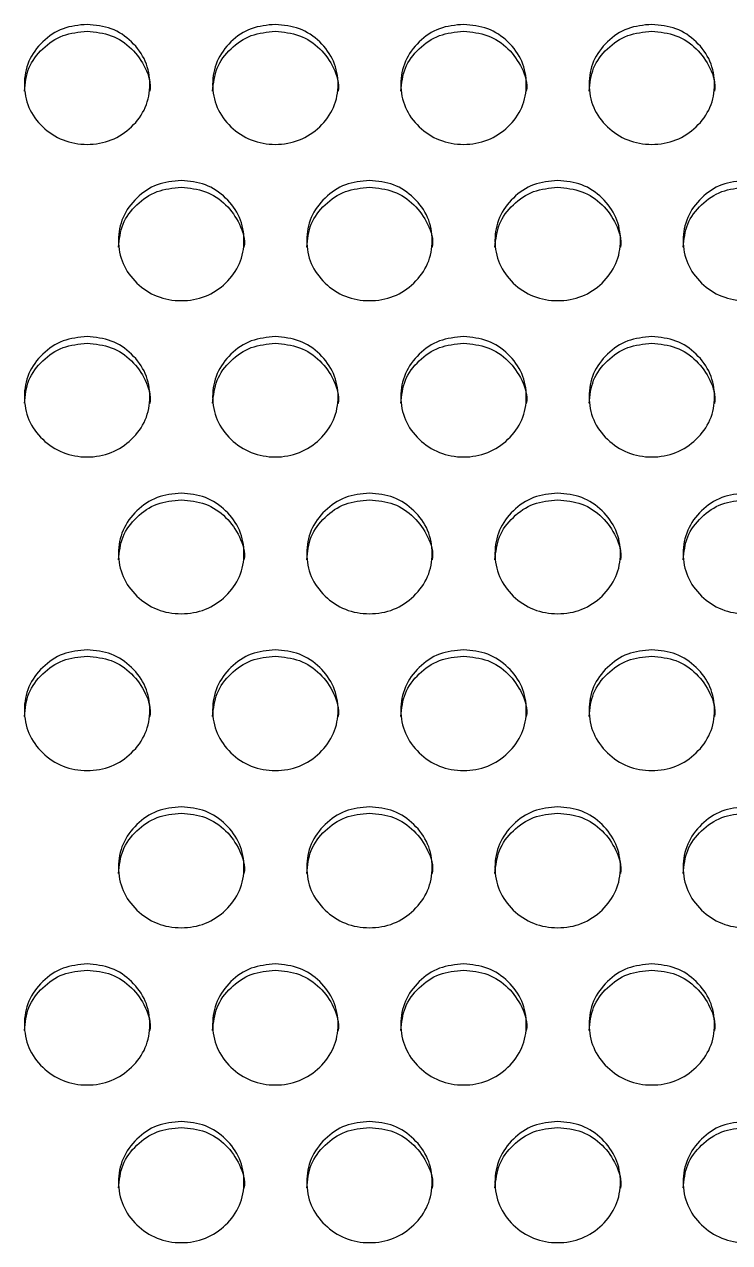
# Model space of a CAD drawing. Header units: millimetres. Extents: x 0.6 to 29.2, y 0.5 to 20.5.
# Drawn here: x 11.161 to 11.461, y 10.94 to 11.458 of the extents above; entities that cross this region are included whole.
import ezdxf

# ---------------------------------------------------------------- set-up
doc = ezdxf.new("R2010")
doc.units = ezdxf.units.MM

msp = doc.modelspace()

# ---------------------------------------------------------------- linework, layer by layer
for points, knots in [([(11.18802, 11.4582), (11.19153, 11.45786), (11.19855, 11.45717), (11.20731, 11.45111), (11.21344, 11.44278), (11.2153, 11.4327), (11.21344, 11.42262), (11.20731, 11.41423), (11.19855, 11.40836), (11.18802, 11.40657), (11.17748, 11.40836), (11.16872, 11.41423), (11.16259, 11.42262), (11.16073, 11.43269), (11.16259, 11.44278), (11.16872, 11.45111), (11.17748, 11.45719), (11.18451, 11.45787), (11.18802, 11.4582)], [0, 0, 0, 0, 0.062527, 0.124989, 0.187437, 0.249996, 0.312447, 0.375003, 0.437458, 0.500007, 0.562451, 0.625015, 0.687461, 0.75002, 0.812471, 0.875029, 0.937564, 1, 1, 1, 1]), ([(11.16135, 11.4298), (11.16171, 11.43315), (11.16243, 11.43987), (11.16877, 11.44818), (11.17747, 11.45425), (11.1845, 11.45493), (11.18802, 11.45527)], [0, 0, 0, 0, 0.249422, 0.499742, 0.750043, 1, 1, 1, 1]), ([(11.18802, 11.45527), (11.19152, 11.45492), (11.19853, 11.45423), (11.20739, 11.44817), (11.21317, 11.4399), (11.21528, 11.43305), (11.21468, 11.42976), (11.21468, 11.42976)], [0, 0, 0, 0, 0.2500891, 0.4998643, 0.749516, 0.9995555, 1, 1, 1, 1]), ([(11.26802, 11.4582), (11.27153, 11.45786), (11.27855, 11.45717), (11.28731, 11.45111), (11.29344, 11.44278), (11.2953, 11.4327), (11.29344, 11.42262), (11.28731, 11.41423), (11.27855, 11.40836), (11.26802, 11.40657), (11.25748, 11.40836), (11.24872, 11.41423), (11.24259, 11.42262), (11.24073, 11.43269), (11.24259, 11.44278), (11.24872, 11.45111), (11.25748, 11.45719), (11.26451, 11.45787), (11.26802, 11.4582)], [0, 0, 0, 0, 0.0625294, 0.124991, 0.1874379, 0.2499967, 0.3124484, 0.375004, 0.4374572, 0.5000081, 0.5624523, 0.6250162, 0.6874616, 0.7500207, 0.8124713, 0.8750288, 0.937564, 1, 1, 1, 1]), ([(11.24135, 11.4298), (11.24171, 11.43315), (11.24243, 11.43987), (11.24877, 11.44818), (11.25747, 11.45425), (11.2645, 11.45493), (11.26802, 11.45527)], [0, 0, 0, 0, 0.249422, 0.499742, 0.750043, 1, 1, 1, 1]), ([(11.26802, 11.45527), (11.27152, 11.45492), (11.27853, 11.45423), (11.28739, 11.44817), (11.29316, 11.4399), (11.29528, 11.43305), (11.29468, 11.42976), (11.29468, 11.42976)], [0, 0, 0, 0, 0.250097, 0.499871, 0.749516, 0.999555, 1, 1, 1, 1]), ([(11.34802, 11.4582), (11.35153, 11.45786), (11.35855, 11.45717), (11.36731, 11.45111), (11.37344, 11.44278), (11.3753, 11.4327), (11.37344, 11.42262), (11.36731, 11.41423), (11.35855, 11.40836), (11.34802, 11.40657), (11.33748, 11.40836), (11.32872, 11.41423), (11.32259, 11.42262), (11.32073, 11.43269), (11.32259, 11.44278), (11.32872, 11.45111), (11.33748, 11.45719), (11.34451, 11.45787), (11.34802, 11.4582)], [0, 0, 0, 0, 0.062529, 0.124991, 0.187438, 0.249996, 0.312448, 0.375002, 0.437455, 0.500009, 0.562453, 0.625015, 0.68746, 0.750019, 0.81247, 0.875027, 0.937564, 1, 1, 1, 1]), ([(11.32135, 11.4298), (11.32171, 11.43315), (11.32243, 11.43987), (11.32877, 11.44818), (11.33747, 11.45425), (11.3445, 11.45493), (11.34802, 11.45527)], [0, 0, 0, 0, 0.2494188, 0.499737, 0.7500448, 1, 1, 1, 1]), ([(11.34802, 11.45527), (11.35152, 11.45492), (11.35853, 11.45423), (11.36739, 11.44817), (11.37313, 11.4399), (11.37535, 11.43304), (11.37468, 11.42976), (11.37468, 11.42976)], [0, 0, 0, 0, 0.250097, 0.49987, 0.749514, 0.999554, 1, 1, 1, 1]), ([(11.42802, 11.4582), (11.43153, 11.45786), (11.43855, 11.45717), (11.44731, 11.45111), (11.45344, 11.44278), (11.4553, 11.4327), (11.45344, 11.42262), (11.44731, 11.41423), (11.43855, 11.40836), (11.42802, 11.40657), (11.41748, 11.40836), (11.40872, 11.41423), (11.40259, 11.42262), (11.40073, 11.43269), (11.40259, 11.44278), (11.40872, 11.45111), (11.41748, 11.45719), (11.42451, 11.45787), (11.42802, 11.4582)], [0, 0, 0, 0, 0.062527, 0.124989, 0.187436, 0.249995, 0.312446, 0.375002, 0.437455, 0.500006, 0.56245, 0.625014, 0.687459, 0.750018, 0.812469, 0.875026, 0.937562, 1, 1, 1, 1]), ([(11.40135, 11.4298), (11.40171, 11.43315), (11.40243, 11.43987), (11.40877, 11.44818), (11.41747, 11.45425), (11.4245, 11.45493), (11.42802, 11.45527)], [0, 0, 0, 0, 0.2494197, 0.4997371, 0.7500362, 1, 1, 1, 1]), ([(11.42802, 11.45527), (11.43152, 11.45492), (11.43853, 11.45423), (11.44739, 11.44817), (11.45316, 11.4399), (11.45528, 11.43305), (11.45468, 11.42976), (11.45468, 11.42976)], [0, 0, 0, 0, 0.25009, 0.499866, 0.749513, 0.999555, 1, 1, 1, 1]), ([(11.22802, 11.3918), (11.23153, 11.39145), (11.23855, 11.39076), (11.24731, 11.38469), (11.25344, 11.37635), (11.2553, 11.36625), (11.25344, 11.35615), (11.24731, 11.34775), (11.23855, 11.34187), (11.22802, 11.34008), (11.21748, 11.34187), (11.20872, 11.34775), (11.20259, 11.35616), (11.20073, 11.36624), (11.20259, 11.37635), (11.20872, 11.38469), (11.21748, 11.39078), (11.22451, 11.39146), (11.22802, 11.3918)], [0, 0, 0, 0, 0.062527, 0.124989, 0.187434, 0.249993, 0.312446, 0.375001, 0.437452, 0.500006, 0.56245, 0.625014, 0.687457, 0.750016, 0.812467, 0.875024, 0.937559, 1, 1, 1, 1]), ([(11.30802, 11.3918), (11.31153, 11.39145), (11.31855, 11.39076), (11.32731, 11.38469), (11.33344, 11.37635), (11.3353, 11.36625), (11.33344, 11.35615), (11.32731, 11.34775), (11.31855, 11.34187), (11.30802, 11.34008), (11.29748, 11.34187), (11.28872, 11.34775), (11.28259, 11.35616), (11.28073, 11.36624), (11.28259, 11.37635), (11.28872, 11.38469), (11.29748, 11.39078), (11.30451, 11.39146), (11.30802, 11.3918)], [0, 0, 0, 0, 0.062527, 0.124989, 0.187435, 0.249995, 0.312447, 0.375003, 0.437454, 0.500007, 0.562451, 0.625015, 0.687459, 0.750019, 0.812469, 0.875027, 0.937562, 1, 1, 1, 1]), ([(11.38802, 11.3918), (11.39153, 11.39145), (11.39855, 11.39076), (11.40731, 11.38469), (11.41344, 11.37635), (11.4153, 11.36625), (11.41344, 11.35615), (11.40731, 11.34775), (11.39855, 11.34187), (11.38802, 11.34008), (11.37748, 11.34187), (11.36872, 11.34775), (11.36259, 11.35616), (11.36073, 11.36624), (11.36259, 11.37635), (11.36872, 11.38469), (11.37748, 11.39078), (11.38451, 11.39146), (11.38802, 11.3918)], [0, 0, 0, 0, 0.0625294, 0.1249911, 0.1874376, 0.2499968, 0.3124487, 0.3750046, 0.4374578, 0.5000087, 0.562453, 0.6250171, 0.6874612, 0.7500207, 0.8124714, 0.8750288, 0.9375639, 1, 1, 1, 1]), ([(11.46802, 11.3918), (11.47153, 11.39145), (11.47855, 11.39076), (11.48731, 11.38469), (11.49344, 11.37635), (11.4953, 11.36625), (11.49344, 11.35615), (11.48731, 11.34775), (11.47855, 11.34187), (11.46802, 11.34008), (11.45748, 11.34187), (11.44872, 11.34775), (11.44259, 11.35616), (11.44073, 11.36624), (11.44259, 11.37635), (11.44872, 11.38469), (11.45748, 11.39078), (11.46451, 11.39146), (11.46802, 11.3918)], [0, 0, 0, 0, 0.062527, 0.124991, 0.187436, 0.249995, 0.312448, 0.375003, 0.437455, 0.500008, 0.562452, 0.625014, 0.68746, 0.750019, 0.81247, 0.875027, 0.937564, 1, 1, 1, 1]), ([(11.20135, 11.3634), (11.20171, 11.36676), (11.20243, 11.37348), (11.20877, 11.38181), (11.21747, 11.38789), (11.2245, 11.38857), (11.22802, 11.38891)], [0, 0, 0, 0, 0.249416, 0.499733, 0.750029, 1, 1, 1, 1]), ([(11.22802, 11.38891), (11.23152, 11.38856), (11.23853, 11.38787), (11.24739, 11.3818), (11.25316, 11.37352), (11.25528, 11.36665), (11.25468, 11.36336), (11.25468, 11.36336)], [0, 0, 0, 0, 0.250091, 0.499868, 0.749511, 0.999558, 1, 1, 1, 1]), ([(11.28135, 11.3634), (11.28171, 11.36676), (11.28243, 11.37348), (11.28877, 11.38181), (11.29747, 11.38789), (11.3045, 11.38857), (11.30802, 11.38891)], [0, 0, 0, 0, 0.249418, 0.499737, 0.750036, 1, 1, 1, 1]), ([(11.30802, 11.38891), (11.31152, 11.38856), (11.31853, 11.38787), (11.32739, 11.3818), (11.33313, 11.37352), (11.33535, 11.36663), (11.33468, 11.36336), (11.33468, 11.36336)], [0, 0, 0, 0, 0.2500894, 0.4998649, 0.7495115, 0.999556, 1, 1, 1, 1]), ([(11.36135, 11.3634), (11.36171, 11.36676), (11.36243, 11.37348), (11.36877, 11.38181), (11.37747, 11.38789), (11.3845, 11.38857), (11.38802, 11.38891)], [0, 0, 0, 0, 0.24942, 0.499742, 0.750043, 1, 1, 1, 1]), ([(11.38802, 11.38891), (11.39152, 11.38856), (11.39853, 11.38787), (11.40739, 11.3818), (11.41313, 11.37352), (11.41535, 11.36663), (11.41468, 11.36336), (11.41468, 11.36336)], [0, 0, 0, 0, 0.250097, 0.49987, 0.749515, 0.999556, 1, 1, 1, 1]), ([(11.44135, 11.3634), (11.44171, 11.36676), (11.44243, 11.37348), (11.44877, 11.38181), (11.45747, 11.38789), (11.4645, 11.38857), (11.46802, 11.38891)], [0, 0, 0, 0, 0.249417, 0.499737, 0.750044, 1, 1, 1, 1]), ([(11.18802, 11.32538), (11.19153, 11.32503), (11.19855, 11.32434), (11.20731, 11.31826), (11.21344, 11.30991), (11.2153, 11.29979), (11.21344, 11.28968), (11.20731, 11.28127), (11.19855, 11.27538), (11.18802, 11.27359), (11.17748, 11.27538), (11.16872, 11.28127), (11.16259, 11.28969), (11.16073, 11.29979), (11.16259, 11.30991), (11.16872, 11.31827), (11.17748, 11.32436), (11.18451, 11.32504), (11.18802, 11.32538)], [0, 0, 0, 0, 0.062527, 0.124989, 0.187437, 0.249996, 0.312447, 0.375003, 0.437458, 0.500007, 0.562451, 0.625016, 0.687461, 0.750021, 0.812471, 0.875029, 0.937564, 1, 1, 1, 1]), ([(11.26802, 11.32538), (11.27153, 11.32503), (11.27855, 11.32434), (11.28731, 11.31826), (11.29344, 11.30991), (11.2953, 11.29979), (11.29344, 11.28968), (11.28731, 11.28127), (11.27855, 11.27538), (11.26802, 11.27359), (11.25748, 11.27538), (11.24872, 11.28127), (11.24259, 11.28969), (11.24073, 11.29979), (11.24259, 11.30991), (11.24872, 11.31827), (11.25748, 11.32436), (11.26451, 11.32504), (11.26802, 11.32538)], [0, 0, 0, 0, 0.0625293, 0.124991, 0.1874377, 0.249997, 0.3124482, 0.3750042, 0.4374574, 0.5000082, 0.5624524, 0.6250166, 0.6874617, 0.7500211, 0.8124714, 0.8750288, 0.937564, 1, 1, 1, 1]), ([(11.34802, 11.32538), (11.35153, 11.32503), (11.35855, 11.32434), (11.36731, 11.31826), (11.37344, 11.30991), (11.3753, 11.29979), (11.37344, 11.28968), (11.36731, 11.28127), (11.35855, 11.27538), (11.34802, 11.27359), (11.33748, 11.27538), (11.32872, 11.28127), (11.32259, 11.28969), (11.32073, 11.29979), (11.32259, 11.30991), (11.32872, 11.31827), (11.33748, 11.32436), (11.34451, 11.32504), (11.34802, 11.32538)], [0, 0, 0, 0, 0.0625292, 0.1249908, 0.1874373, 0.2499965, 0.3124481, 0.3750026, 0.4374557, 0.5000087, 0.5624527, 0.6250149, 0.6874598, 0.7500196, 0.8124698, 0.8750271, 0.9375641, 1, 1, 1, 1]), ([(11.42802, 11.32538), (11.43153, 11.32503), (11.43855, 11.32434), (11.44731, 11.31826), (11.45344, 11.30991), (11.4553, 11.29979), (11.45344, 11.28968), (11.44731, 11.28127), (11.43855, 11.27538), (11.42802, 11.27359), (11.41748, 11.27538), (11.40872, 11.28127), (11.40259, 11.28969), (11.40073, 11.29979), (11.40259, 11.30991), (11.40872, 11.31827), (11.41748, 11.32436), (11.42451, 11.32504), (11.42802, 11.32538)], [0, 0, 0, 0, 0.062527, 0.124989, 0.187436, 0.249995, 0.312446, 0.375002, 0.437455, 0.500006, 0.562451, 0.625015, 0.687459, 0.750019, 0.812469, 0.875026, 0.937562, 1, 1, 1, 1]), ([(11.16135, 11.297), (11.16171, 11.30036), (11.16243, 11.30709), (11.16877, 11.31544), (11.17747, 11.32152), (11.1845, 11.32221), (11.18802, 11.32255)], [0, 0, 0, 0, 0.2494229, 0.4997426, 0.7500433, 1, 1, 1, 1]), ([(11.18802, 11.32255), (11.19152, 11.3222), (11.19853, 11.32151), (11.20739, 11.31542), (11.21316, 11.30713), (11.21528, 11.30025), (11.21468, 11.29696), (11.21468, 11.29695)], [0, 0, 0, 0, 0.250089, 0.499865, 0.749517, 0.999556, 1, 1, 1, 1]), ([(11.24135, 11.297), (11.24171, 11.30036), (11.24243, 11.30709), (11.24877, 11.31544), (11.25747, 11.32152), (11.2645, 11.32221), (11.26802, 11.32255)], [0, 0, 0, 0, 0.2494229, 0.4997426, 0.7500433, 1, 1, 1, 1]), ([(11.26802, 11.32255), (11.27152, 11.3222), (11.27853, 11.32151), (11.28739, 11.31542), (11.29316, 11.30713), (11.29528, 11.30025), (11.29468, 11.29696), (11.29468, 11.29695)], [0, 0, 0, 0, 0.250097, 0.499871, 0.749517, 0.999556, 1, 1, 1, 1]), ([(11.32135, 11.297), (11.32171, 11.30036), (11.32243, 11.30709), (11.32877, 11.31544), (11.33747, 11.32152), (11.3445, 11.32221), (11.34802, 11.32255)], [0, 0, 0, 0, 0.2494195, 0.4997377, 0.7500448, 1, 1, 1, 1]), ([(11.34802, 11.32255), (11.35152, 11.3222), (11.35853, 11.32151), (11.36739, 11.31542), (11.37313, 11.30713), (11.37535, 11.30024), (11.37468, 11.29696), (11.37468, 11.29695)], [0, 0, 0, 0, 0.250096, 0.49987, 0.749515, 0.999554, 1, 1, 1, 1]), ([(11.40135, 11.297), (11.40171, 11.30036), (11.40243, 11.30709), (11.40877, 11.31544), (11.41747, 11.32152), (11.4245, 11.32221), (11.42802, 11.32255)], [0, 0, 0, 0, 0.249421, 0.499738, 0.750036, 1, 1, 1, 1]), ([(11.42802, 11.32255), (11.43152, 11.3222), (11.43853, 11.32151), (11.44739, 11.31542), (11.45316, 11.30713), (11.45528, 11.30025), (11.45468, 11.29696), (11.45468, 11.29695)], [0, 0, 0, 0, 0.25009, 0.499866, 0.749514, 0.999556, 1, 1, 1, 1]), ([(11.22802, 11.25877), (11.23153, 11.25842), (11.23855, 11.25772), (11.24731, 11.25164), (11.25344, 11.24327), (11.2553, 11.23314), (11.25344, 11.22301), (11.24731, 11.21459), (11.23855, 11.20869), (11.22802, 11.2069), (11.21748, 11.20869), (11.20872, 11.21458), (11.20259, 11.22302), (11.20073, 11.23313), (11.20259, 11.24327), (11.20872, 11.25164), (11.21748, 11.25774), (11.22451, 11.25842), (11.22802, 11.25877)], [0, 0, 0, 0, 0.062527, 0.1249886, 0.1874338, 0.2499932, 0.3124453, 0.3750008, 0.437452, 0.5000052, 0.5624493, 0.6250134, 0.687456, 0.7500165, 0.8124668, 0.8750243, 0.9375594, 1, 1, 1, 1]), ([(11.30802, 11.25877), (11.31153, 11.25842), (11.31855, 11.25772), (11.32731, 11.25164), (11.33344, 11.24327), (11.3353, 11.23314), (11.33344, 11.22301), (11.32731, 11.21459), (11.31855, 11.20869), (11.30802, 11.2069), (11.29748, 11.20869), (11.28872, 11.21458), (11.28259, 11.22302), (11.28073, 11.23313), (11.28259, 11.24327), (11.28872, 11.25164), (11.29748, 11.25774), (11.30451, 11.25842), (11.30802, 11.25877)], [0, 0, 0, 0, 0.062527, 0.124989, 0.187435, 0.249995, 0.312447, 0.375002, 0.437453, 0.500007, 0.562451, 0.625015, 0.687459, 0.750019, 0.812469, 0.875027, 0.937562, 1, 1, 1, 1]), ([(11.38802, 11.25877), (11.39153, 11.25842), (11.39855, 11.25772), (11.40731, 11.25164), (11.41344, 11.24327), (11.4153, 11.23314), (11.41344, 11.22301), (11.40731, 11.21459), (11.39855, 11.20869), (11.38802, 11.2069), (11.37748, 11.20869), (11.36872, 11.21458), (11.36259, 11.22302), (11.36073, 11.23313), (11.36259, 11.24327), (11.36872, 11.25164), (11.37748, 11.25774), (11.38451, 11.25842), (11.38802, 11.25877)], [0, 0, 0, 0, 0.062529, 0.124991, 0.187438, 0.249997, 0.312449, 0.375004, 0.437457, 0.500008, 0.562453, 0.625017, 0.687461, 0.750021, 0.812471, 0.875029, 0.937564, 1, 1, 1, 1]), ([(11.46802, 11.25877), (11.47153, 11.25842), (11.47855, 11.25772), (11.48731, 11.25164), (11.49344, 11.24327), (11.4953, 11.23314), (11.49344, 11.22301), (11.48731, 11.21459), (11.47855, 11.20869), (11.46802, 11.2069), (11.45748, 11.20869), (11.44872, 11.21458), (11.44259, 11.22302), (11.44073, 11.23313), (11.44259, 11.24327), (11.44872, 11.25164), (11.45748, 11.25774), (11.46451, 11.25842), (11.46802, 11.25877)], [0, 0, 0, 0, 0.062527, 0.124991, 0.187436, 0.249995, 0.312447, 0.375003, 0.437454, 0.500007, 0.562452, 0.625014, 0.687459, 0.750019, 0.812469, 0.875027, 0.937564, 1, 1, 1, 1]), ([(11.20135, 11.23039), (11.20171, 11.23376), (11.20243, 11.2405), (11.20877, 11.24886), (11.21747, 11.25496), (11.2245, 11.25564), (11.22802, 11.25598)], [0, 0, 0, 0, 0.249417, 0.499733, 0.750029, 1, 1, 1, 1]), ([(11.22802, 11.25598), (11.23152, 11.25563), (11.23853, 11.25494), (11.24739, 11.24885), (11.25316, 11.24054), (11.25528, 11.23365), (11.25468, 11.23036), (11.25468, 11.23035)], [0, 0, 0, 0, 0.250091, 0.499867, 0.74951, 0.999557, 1, 1, 1, 1]), ([(11.28135, 11.23039), (11.28171, 11.23376), (11.28243, 11.2405), (11.28877, 11.24886), (11.29747, 11.25496), (11.3045, 11.25564), (11.30802, 11.25598)], [0, 0, 0, 0, 0.249419, 0.499738, 0.750036, 1, 1, 1, 1]), ([(11.30802, 11.25598), (11.31152, 11.25563), (11.31853, 11.25494), (11.32739, 11.24885), (11.33313, 11.24054), (11.33535, 11.23364), (11.33468, 11.23036), (11.33468, 11.23035)], [0, 0, 0, 0, 0.250089, 0.4998633, 0.7495097, 0.9995557, 1, 1, 1, 1]), ([(11.36135, 11.23039), (11.36171, 11.23376), (11.36243, 11.2405), (11.36877, 11.24886), (11.37747, 11.25496), (11.3845, 11.25564), (11.38802, 11.25598)], [0, 0, 0, 0, 0.249422, 0.499742, 0.750043, 1, 1, 1, 1]), ([(11.38802, 11.25598), (11.39152, 11.25563), (11.39853, 11.25494), (11.40739, 11.24885), (11.41313, 11.24054), (11.41535, 11.23364), (11.41468, 11.23036), (11.41468, 11.23035)], [0, 0, 0, 0, 0.250097, 0.499869, 0.749513, 0.999556, 1, 1, 1, 1]), ([(11.44135, 11.23039), (11.44171, 11.23376), (11.44243, 11.2405), (11.44877, 11.24886), (11.45747, 11.25496), (11.4645, 11.25564), (11.46802, 11.25598)], [0, 0, 0, 0, 0.249418, 0.499737, 0.750045, 1, 1, 1, 1]), ([(11.18802, 11.19215), (11.19153, 11.1918), (11.19855, 11.1911), (11.20731, 11.18501), (11.21344, 11.17663), (11.2153, 11.16648), (11.21344, 11.15634), (11.20731, 11.1479), (11.19855, 11.142), (11.18802, 11.1402), (11.17748, 11.14199), (11.16872, 11.1479), (11.16259, 11.15635), (11.16073, 11.16648), (11.16259, 11.17663), (11.16872, 11.18501), (11.17748, 11.19112), (11.18451, 11.19181), (11.18802, 11.19215)], [0, 0, 0, 0, 0.062527, 0.124989, 0.187437, 0.249996, 0.312447, 0.375003, 0.437458, 0.500007, 0.562451, 0.625015, 0.687461, 0.75002, 0.812471, 0.875029, 0.937564, 1, 1, 1, 1]), ([(11.16135, 11.16379), (11.16171, 11.16716), (11.16243, 11.17391), (11.16877, 11.18228), (11.17747, 11.18839), (11.1845, 11.18907), (11.18802, 11.18941)], [0, 0, 0, 0, 0.249422, 0.499742, 0.750043, 1, 1, 1, 1]), ([(11.18802, 11.18941), (11.19152, 11.18906), (11.19853, 11.18837), (11.20739, 11.18227), (11.21317, 11.17395), (11.21528, 11.16705), (11.21468, 11.16375), (11.21468, 11.16374)], [0, 0, 0, 0, 0.250089, 0.499864, 0.749516, 0.999555, 1, 1, 1, 1]), ([(11.26802, 11.19215), (11.27153, 11.1918), (11.27855, 11.1911), (11.28731, 11.18501), (11.29344, 11.17663), (11.2953, 11.16648), (11.29344, 11.15634), (11.28731, 11.1479), (11.27855, 11.142), (11.26802, 11.1402), (11.25748, 11.14199), (11.24872, 11.1479), (11.24259, 11.15635), (11.24073, 11.16648), (11.24259, 11.17663), (11.24872, 11.18501), (11.25748, 11.19112), (11.26451, 11.19181), (11.26802, 11.19215)], [0, 0, 0, 0, 0.062529, 0.124991, 0.187438, 0.249997, 0.312448, 0.375004, 0.437457, 0.500008, 0.562452, 0.625016, 0.687462, 0.750021, 0.812472, 0.875029, 0.937564, 1, 1, 1, 1]), ([(11.24135, 11.16379), (11.24171, 11.16716), (11.24243, 11.17391), (11.24877, 11.18228), (11.25747, 11.18839), (11.2645, 11.18907), (11.26802, 11.18941)], [0, 0, 0, 0, 0.249422, 0.499742, 0.750043, 1, 1, 1, 1]), ([(11.26802, 11.18941), (11.27152, 11.18906), (11.27853, 11.18837), (11.28739, 11.18227), (11.29316, 11.17395), (11.29528, 11.16705), (11.29468, 11.16375), (11.29468, 11.16374)], [0, 0, 0, 0, 0.250097, 0.49987, 0.749515, 0.999555, 1, 1, 1, 1]), ([(11.34802, 11.19215), (11.35153, 11.1918), (11.35855, 11.1911), (11.36731, 11.18501), (11.37344, 11.17663), (11.3753, 11.16648), (11.37344, 11.15634), (11.36731, 11.1479), (11.35855, 11.142), (11.34802, 11.1402), (11.33748, 11.14199), (11.32872, 11.1479), (11.32259, 11.15635), (11.32073, 11.16648), (11.32259, 11.17663), (11.32872, 11.18501), (11.33748, 11.19112), (11.34451, 11.19181), (11.34802, 11.19215)], [0, 0, 0, 0, 0.062529, 0.124991, 0.187437, 0.249996, 0.312448, 0.375002, 0.437456, 0.500009, 0.562453, 0.625014, 0.68746, 0.75002, 0.81247, 0.875027, 0.937564, 1, 1, 1, 1]), ([(11.32135, 11.16379), (11.32171, 11.16716), (11.32243, 11.17391), (11.32877, 11.18228), (11.33747, 11.18839), (11.3445, 11.18907), (11.34802, 11.18941)], [0, 0, 0, 0, 0.249419, 0.499737, 0.750045, 1, 1, 1, 1]), ([(11.34802, 11.18941), (11.35152, 11.18907), (11.35853, 11.18837), (11.36739, 11.18227), (11.37313, 11.17395), (11.37535, 11.16704), (11.37468, 11.16375), (11.37468, 11.16374)], [0, 0, 0, 0, 0.250096, 0.49987, 0.749514, 0.999553, 1, 1, 1, 1]), ([(11.42802, 11.19215), (11.43153, 11.1918), (11.43855, 11.1911), (11.44731, 11.18501), (11.45344, 11.17663), (11.4553, 11.16648), (11.45344, 11.15634), (11.44731, 11.1479), (11.43855, 11.142), (11.42802, 11.1402), (11.41748, 11.14199), (11.40872, 11.1479), (11.40259, 11.15635), (11.40073, 11.16648), (11.40259, 11.17663), (11.40872, 11.18501), (11.41748, 11.19112), (11.42451, 11.19181), (11.42802, 11.19215)], [0, 0, 0, 0, 0.062527, 0.124989, 0.187436, 0.249995, 0.312446, 0.375002, 0.437455, 0.500006, 0.562451, 0.625014, 0.687459, 0.750018, 0.812469, 0.875026, 0.937562, 1, 1, 1, 1]), ([(11.40135, 11.16379), (11.40171, 11.16716), (11.40243, 11.17391), (11.40877, 11.18228), (11.41747, 11.18839), (11.4245, 11.18907), (11.42802, 11.18941)], [0, 0, 0, 0, 0.24942, 0.499737, 0.750036, 1, 1, 1, 1]), ([(11.42802, 11.18941), (11.43152, 11.18906), (11.43853, 11.18837), (11.44739, 11.18227), (11.45316, 11.17395), (11.45528, 11.16705), (11.45468, 11.16375), (11.45468, 11.16374)], [0, 0, 0, 0, 0.25009, 0.499866, 0.749513, 0.999555, 1, 1, 1, 1]), ([(11.22802, 11.12533), (11.23153, 11.12498), (11.23855, 11.12429), (11.24731, 11.11818), (11.25344, 11.10979), (11.2553, 11.09963), (11.25344, 11.08948), (11.24731, 11.08102), (11.23855, 11.07511), (11.22802, 11.07331), (11.21748, 11.07511), (11.20872, 11.08102), (11.20259, 11.08948), (11.20073, 11.09963), (11.20259, 11.1098), (11.20872, 11.11819), (11.21748, 11.12431), (11.22451, 11.12499), (11.22802, 11.12533)], [0, 0, 0, 0, 0.062527, 0.124989, 0.187434, 0.249993, 0.312445, 0.375001, 0.437452, 0.500005, 0.56245, 0.625014, 0.687456, 0.750017, 0.812467, 0.875024, 0.937559, 1, 1, 1, 1]), ([(11.20135, 11.09698), (11.20171, 11.10036), (11.20243, 11.10713), (11.20877, 11.11551), (11.21747, 11.12162), (11.2245, 11.12231), (11.22802, 11.12265)], [0, 0, 0, 0, 0.249418, 0.499733, 0.750029, 1, 1, 1, 1]), ([(11.22802, 11.12265), (11.23152, 11.1223), (11.23853, 11.1216), (11.24739, 11.1155), (11.25316, 11.10716), (11.25528, 11.10026), (11.25468, 11.09695), (11.25468, 11.09694)], [0, 0, 0, 0, 0.2500907, 0.4998676, 0.7495104, 0.9995565, 1, 1, 1, 1]), ([(11.30802, 11.12533), (11.31153, 11.12498), (11.31855, 11.12429), (11.32731, 11.11818), (11.33344, 11.10979), (11.3353, 11.09963), (11.33344, 11.08948), (11.32731, 11.08102), (11.31855, 11.07511), (11.30802, 11.07331), (11.29748, 11.07511), (11.28872, 11.08102), (11.28259, 11.08948), (11.28073, 11.09963), (11.28259, 11.1098), (11.28872, 11.11819), (11.29748, 11.12431), (11.30451, 11.12499), (11.30802, 11.12533)], [0, 0, 0, 0, 0.062527, 0.124989, 0.187435, 0.249994, 0.312447, 0.375002, 0.437454, 0.500007, 0.562451, 0.625015, 0.687459, 0.750019, 0.812469, 0.875026, 0.937562, 1, 1, 1, 1]), ([(11.28135, 11.09698), (11.28171, 11.10036), (11.28243, 11.10713), (11.28877, 11.11551), (11.29747, 11.12162), (11.3045, 11.12231), (11.30802, 11.12265)], [0, 0, 0, 0, 0.2494201, 0.4997376, 0.7500363, 1, 1, 1, 1]), ([(11.30802, 11.12265), (11.31152, 11.1223), (11.31853, 11.1216), (11.32739, 11.11549), (11.33313, 11.10716), (11.33535, 11.10025), (11.33468, 11.09695), (11.33468, 11.09694)], [0, 0, 0, 0, 0.2500889, 0.4998641, 0.7495104, 0.9995547, 1, 1, 1, 1]), ([(11.38802, 11.12533), (11.39153, 11.12498), (11.39855, 11.12429), (11.40731, 11.11818), (11.41344, 11.10979), (11.4153, 11.09963), (11.41344, 11.08948), (11.40731, 11.08102), (11.39855, 11.07511), (11.38802, 11.07331), (11.37748, 11.07511), (11.36872, 11.08102), (11.36259, 11.08948), (11.36073, 11.09963), (11.36259, 11.1098), (11.36872, 11.11819), (11.37748, 11.12431), (11.38451, 11.12499), (11.38802, 11.12533)], [0, 0, 0, 0, 0.062529, 0.124991, 0.187438, 0.249997, 0.312449, 0.375004, 0.437458, 0.500009, 0.562453, 0.625017, 0.687461, 0.750021, 0.812471, 0.875028, 0.937564, 1, 1, 1, 1]), ([(11.36135, 11.09698), (11.36171, 11.10036), (11.36243, 11.10713), (11.36877, 11.11551), (11.37747, 11.12162), (11.3845, 11.12231), (11.38802, 11.12265)], [0, 0, 0, 0, 0.2494224, 0.4997422, 0.7500433, 1, 1, 1, 1]), ([(11.38802, 11.12265), (11.39152, 11.1223), (11.39853, 11.1216), (11.40739, 11.11549), (11.41313, 11.10716), (11.41535, 11.10025), (11.41468, 11.09695), (11.41468, 11.09694)], [0, 0, 0, 0, 0.250096, 0.49987, 0.749514, 0.999555, 1, 1, 1, 1]), ([(11.46802, 11.12533), (11.47153, 11.12498), (11.47855, 11.12429), (11.48731, 11.11818), (11.49344, 11.10979), (11.4953, 11.09963), (11.49344, 11.08948), (11.48731, 11.08102), (11.47855, 11.07511), (11.46802, 11.07331), (11.45748, 11.07511), (11.44872, 11.08102), (11.44259, 11.08948), (11.44073, 11.09963), (11.44259, 11.1098), (11.44872, 11.11819), (11.45748, 11.12431), (11.46451, 11.12499), (11.46802, 11.12533)], [0, 0, 0, 0, 0.062527, 0.124991, 0.187436, 0.249995, 0.312447, 0.375003, 0.437455, 0.500008, 0.562452, 0.625014, 0.687459, 0.750019, 0.812469, 0.875027, 0.937564, 1, 1, 1, 1]), ([(11.44135, 11.09698), (11.44171, 11.10036), (11.44243, 11.10713), (11.44877, 11.11551), (11.45747, 11.12162), (11.4645, 11.12231), (11.46802, 11.12265)], [0, 0, 0, 0, 0.2494191, 0.4997374, 0.7500448, 1, 1, 1, 1]), ([(11.18802, 11.05852), (11.19153, 11.05817), (11.19855, 11.05747), (11.20731, 11.05136), (11.21344, 11.04296), (11.2153, 11.03278), (11.21344, 11.02261), (11.20731, 11.01415), (11.19855, 11.00822), (11.18802, 11.00642), (11.17748, 11.00822), (11.16872, 11.01415), (11.16259, 11.02261), (11.16073, 11.03278), (11.16259, 11.04296), (11.16872, 11.05136), (11.17748, 11.05749), (11.18451, 11.05818), (11.18802, 11.05852)], [0, 0, 0, 0, 0.062527, 0.124989, 0.187437, 0.249996, 0.312447, 0.375003, 0.437458, 0.500007, 0.562451, 0.625016, 0.687461, 0.750021, 0.812471, 0.875029, 0.937564, 1, 1, 1, 1]), ([(11.16135, 11.03018), (11.16171, 11.03357), (11.16243, 11.04034), (11.16877, 11.04873), (11.17747, 11.05486), (11.1845, 11.05554), (11.18802, 11.05588)], [0, 0, 0, 0, 0.249422, 0.499743, 0.750043, 1, 1, 1, 1]), ([(11.18802, 11.05588), (11.19152, 11.05554), (11.19853, 11.05484), (11.20739, 11.04872), (11.21316, 11.04037), (11.21528, 11.03346), (11.21468, 11.03015), (11.21468, 11.03014)], [0, 0, 0, 0, 0.250089, 0.499864, 0.749518, 0.999556, 1, 1, 1, 1]), ([(11.26802, 11.05852), (11.27153, 11.05817), (11.27855, 11.05747), (11.28731, 11.05136), (11.29344, 11.04296), (11.2953, 11.03278), (11.29344, 11.02261), (11.28731, 11.01415), (11.27855, 11.00822), (11.26802, 11.00642), (11.25748, 11.00822), (11.24872, 11.01415), (11.24259, 11.02261), (11.24073, 11.03278), (11.24259, 11.04296), (11.24872, 11.05136), (11.25748, 11.05749), (11.26451, 11.05818), (11.26802, 11.05852)], [0, 0, 0, 0, 0.0625294, 0.1249911, 0.1874378, 0.2499965, 0.3124481, 0.3750039, 0.4374571, 0.5000081, 0.5624523, 0.6250165, 0.6874618, 0.7500213, 0.8124715, 0.8750289, 0.9375639, 1, 1, 1, 1]), ([(11.24135, 11.03018), (11.24171, 11.03357), (11.24243, 11.04034), (11.24877, 11.04873), (11.25747, 11.05486), (11.2645, 11.05554), (11.26802, 11.05588)], [0, 0, 0, 0, 0.249422, 0.499743, 0.750043, 1, 1, 1, 1]), ([(11.26802, 11.05588), (11.27152, 11.05554), (11.27853, 11.05484), (11.28739, 11.04872), (11.29316, 11.04037), (11.29528, 11.03346), (11.29468, 11.03015), (11.29468, 11.03014)], [0, 0, 0, 0, 0.250097, 0.49987, 0.749517, 0.999556, 1, 1, 1, 1]), ([(11.34802, 11.05852), (11.35153, 11.05817), (11.35855, 11.05747), (11.36731, 11.05136), (11.37344, 11.04296), (11.3753, 11.03278), (11.37344, 11.02261), (11.36731, 11.01415), (11.35855, 11.00822), (11.34802, 11.00642), (11.33748, 11.00822), (11.32872, 11.01415), (11.32259, 11.02261), (11.32073, 11.03278), (11.32259, 11.04296), (11.32872, 11.05136), (11.33748, 11.05749), (11.34451, 11.05818), (11.34802, 11.05852)], [0, 0, 0, 0, 0.062529, 0.124991, 0.187437, 0.249996, 0.312448, 0.375002, 0.437455, 0.500009, 0.562453, 0.625015, 0.68746, 0.75002, 0.81247, 0.875027, 0.937564, 1, 1, 1, 1]), ([(11.32135, 11.03018), (11.32171, 11.03357), (11.32243, 11.04034), (11.32877, 11.04873), (11.33747, 11.05486), (11.3445, 11.05554), (11.34802, 11.05588)], [0, 0, 0, 0, 0.249419, 0.499738, 0.750045, 1, 1, 1, 1]), ([(11.34802, 11.05588), (11.35152, 11.05554), (11.35853, 11.05484), (11.36739, 11.04872), (11.37313, 11.04038), (11.37535, 11.03345), (11.37468, 11.03015), (11.37468, 11.03014)], [0, 0, 0, 0, 0.250097, 0.49987, 0.749516, 0.999555, 1, 1, 1, 1]), ([(11.42802, 11.05852), (11.43153, 11.05817), (11.43855, 11.05747), (11.44731, 11.05136), (11.45344, 11.04296), (11.4553, 11.03278), (11.45344, 11.02261), (11.44731, 11.01415), (11.43855, 11.00822), (11.42802, 11.00642), (11.41748, 11.00822), (11.40872, 11.01415), (11.40259, 11.02261), (11.40073, 11.03278), (11.40259, 11.04296), (11.40872, 11.05136), (11.41748, 11.05749), (11.42451, 11.05818), (11.42802, 11.05852)], [0, 0, 0, 0, 0.062527, 0.124989, 0.187436, 0.249994, 0.312446, 0.375002, 0.437455, 0.500006, 0.56245, 0.625015, 0.687459, 0.750019, 0.812469, 0.875026, 0.937561, 1, 1, 1, 1]), ([(11.40135, 11.03018), (11.40171, 11.03357), (11.40243, 11.04034), (11.40877, 11.04873), (11.41747, 11.05486), (11.4245, 11.05554), (11.42802, 11.05588)], [0, 0, 0, 0, 0.2494196, 0.4997379, 0.750036, 1, 1, 1, 1]), ([(11.42802, 11.05588), (11.43152, 11.05554), (11.43853, 11.05484), (11.44739, 11.04872), (11.45316, 11.04037), (11.45528, 11.03346), (11.45468, 11.03015), (11.45468, 11.03014)], [0, 0, 0, 0, 0.25009, 0.499866, 0.749515, 0.999556, 1, 1, 1, 1]), ([(11.22802, 10.99151), (11.23153, 10.99116), (11.23855, 10.99046), (11.24731, 10.98434), (11.25344, 10.97593), (11.2553, 10.96574), (11.25344, 10.95555), (11.24731, 10.94708), (11.23855, 10.94115), (11.22802, 10.93934), (11.21748, 10.94114), (11.20872, 10.94708), (11.20259, 10.95556), (11.20073, 10.96573), (11.20259, 10.97593), (11.20872, 10.98435), (11.21748, 10.99048), (11.22451, 10.99117), (11.22802, 10.99151)], [0, 0, 0, 0, 0.062527, 0.124989, 0.187434, 0.249993, 0.312445, 0.375001, 0.437452, 0.500006, 0.56245, 0.625014, 0.687456, 0.750016, 0.812467, 0.875024, 0.937559, 1, 1, 1, 1]), ([(11.20135, 10.96319), (11.20171, 10.96658), (11.20243, 10.97336), (11.20877, 10.98177), (11.21747, 10.9879), (11.2245, 10.98859), (11.22802, 10.98893)], [0, 0, 0, 0, 0.2494176, 0.4997328, 0.7500288, 1, 1, 1, 1]), ([(11.22802, 10.98893), (11.23152, 10.98858), (11.23853, 10.98788), (11.24739, 10.98175), (11.25316, 10.9734), (11.25528, 10.96647), (11.25468, 10.96316), (11.25468, 10.96315)], [0, 0, 0, 0, 0.250091, 0.499868, 0.749511, 0.999557, 1, 1, 1, 1]), ([(11.30802, 10.99151), (11.31153, 10.99116), (11.31855, 10.99046), (11.32731, 10.98434), (11.33344, 10.97593), (11.3353, 10.96574), (11.33344, 10.95555), (11.32731, 10.94708), (11.31855, 10.94115), (11.30802, 10.93934), (11.29748, 10.94114), (11.28872, 10.94708), (11.28259, 10.95556), (11.28073, 10.96573), (11.28259, 10.97593), (11.28872, 10.98435), (11.29748, 10.99048), (11.30451, 10.99117), (11.30802, 10.99151)], [0, 0, 0, 0, 0.062527, 0.124989, 0.187435, 0.249995, 0.312447, 0.375003, 0.437454, 0.500007, 0.562451, 0.625015, 0.687459, 0.750019, 0.812469, 0.875026, 0.937562, 1, 1, 1, 1]), ([(11.28135, 10.96319), (11.28171, 10.96658), (11.28243, 10.97336), (11.28877, 10.98177), (11.29747, 10.9879), (11.3045, 10.98859), (11.30802, 10.98893)], [0, 0, 0, 0, 0.24942, 0.499737, 0.750036, 1, 1, 1, 1]), ([(11.30802, 10.98893), (11.31152, 10.98858), (11.31853, 10.98788), (11.32739, 10.98175), (11.33313, 10.9734), (11.33535, 10.96646), (11.33468, 10.96316), (11.33468, 10.96315)], [0, 0, 0, 0, 0.2500891, 0.4998641, 0.7495115, 0.9995553, 1, 1, 1, 1]), ([(11.38802, 10.99151), (11.39153, 10.99116), (11.39855, 10.99046), (11.40731, 10.98434), (11.41344, 10.97593), (11.4153, 10.96574), (11.41344, 10.95555), (11.40731, 10.94708), (11.39855, 10.94115), (11.38802, 10.93934), (11.37748, 10.94114), (11.36872, 10.94708), (11.36259, 10.95556), (11.36073, 10.96573), (11.36259, 10.97593), (11.36872, 10.98435), (11.37748, 10.99048), (11.38451, 10.99117), (11.38802, 10.99151)], [0, 0, 0, 0, 0.062529, 0.124991, 0.187438, 0.249997, 0.312449, 0.375005, 0.437458, 0.500009, 0.562453, 0.625017, 0.687461, 0.750021, 0.812471, 0.875029, 0.937564, 1, 1, 1, 1]), ([(11.36135, 10.96319), (11.36171, 10.96658), (11.36243, 10.97336), (11.36877, 10.98177), (11.37747, 10.9879), (11.3845, 10.98859), (11.38802, 10.98893)], [0, 0, 0, 0, 0.249422, 0.499742, 0.750043, 1, 1, 1, 1]), ([(11.38802, 10.98893), (11.39152, 10.98858), (11.39853, 10.98788), (11.40739, 10.98175), (11.41313, 10.9734), (11.41535, 10.96646), (11.41468, 10.96316), (11.41468, 10.96315)], [0, 0, 0, 0, 0.2500965, 0.4998697, 0.7495151, 0.9995553, 1, 1, 1, 1]), ([(11.46802, 10.99151), (11.47153, 10.99116), (11.47855, 10.99046), (11.48731, 10.98434), (11.49344, 10.97593), (11.4953, 10.96574), (11.49344, 10.95555), (11.48731, 10.94708), (11.47855, 10.94115), (11.46802, 10.93934), (11.45748, 10.94114), (11.44872, 10.94708), (11.44259, 10.95556), (11.44073, 10.96573), (11.44259, 10.97593), (11.44872, 10.98435), (11.45748, 10.99048), (11.46451, 10.99117), (11.46802, 10.99151)], [0, 0, 0, 0, 0.0625271, 0.1249907, 0.1874358, 0.2499952, 0.3124475, 0.3750034, 0.4374546, 0.5000078, 0.5624519, 0.6250141, 0.6874592, 0.750019, 0.8124693, 0.8750268, 0.937564, 1, 1, 1, 1]), ([(11.44135, 10.96319), (11.44171, 10.96658), (11.44243, 10.97336), (11.44877, 10.98177), (11.45747, 10.9879), (11.4645, 10.98859), (11.46802, 10.98893)], [0, 0, 0, 0, 0.249419, 0.4997373, 0.7500444, 1, 1, 1, 1])]:
    msp.add_open_spline(points, degree=3, knots=knots)

doc.saveas('drawing.dxf')
